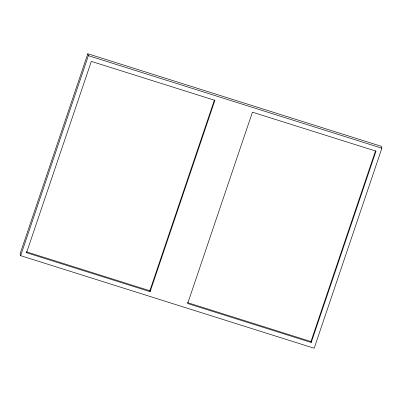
<?xml version="1.0" encoding="UTF-8"?>
<svg xmlns="http://www.w3.org/2000/svg" width="402" height="402" viewBox="0 0 402 402"><rect width="100%" height="100%" fill="white"/><g stroke="black" fill="none" stroke-linecap="round" stroke-linejoin="round"><path stroke-width="0.6" d="M87.822 53.767L20.1 253.803L20.653 255.677L314.178 348.232L381.9 148.197L381.347 146.323L87.822 53.767L88.38 55.642L20.653 255.677M26.542 252.717L91.319 61.385L214.899 100.349L150.122 291.686L26.542 252.717L26.266 251.783L149.845 290.752L150.122 291.686M149.845 290.752L214.422 100.008M311.233 342.489L376.016 151.152L252.436 112.188L187.654 303.525L311.233 342.489L310.957 341.554L375.533 150.81M88.38 55.642L381.9 148.197M187.377 302.585L310.957 341.554"/></g></svg>
